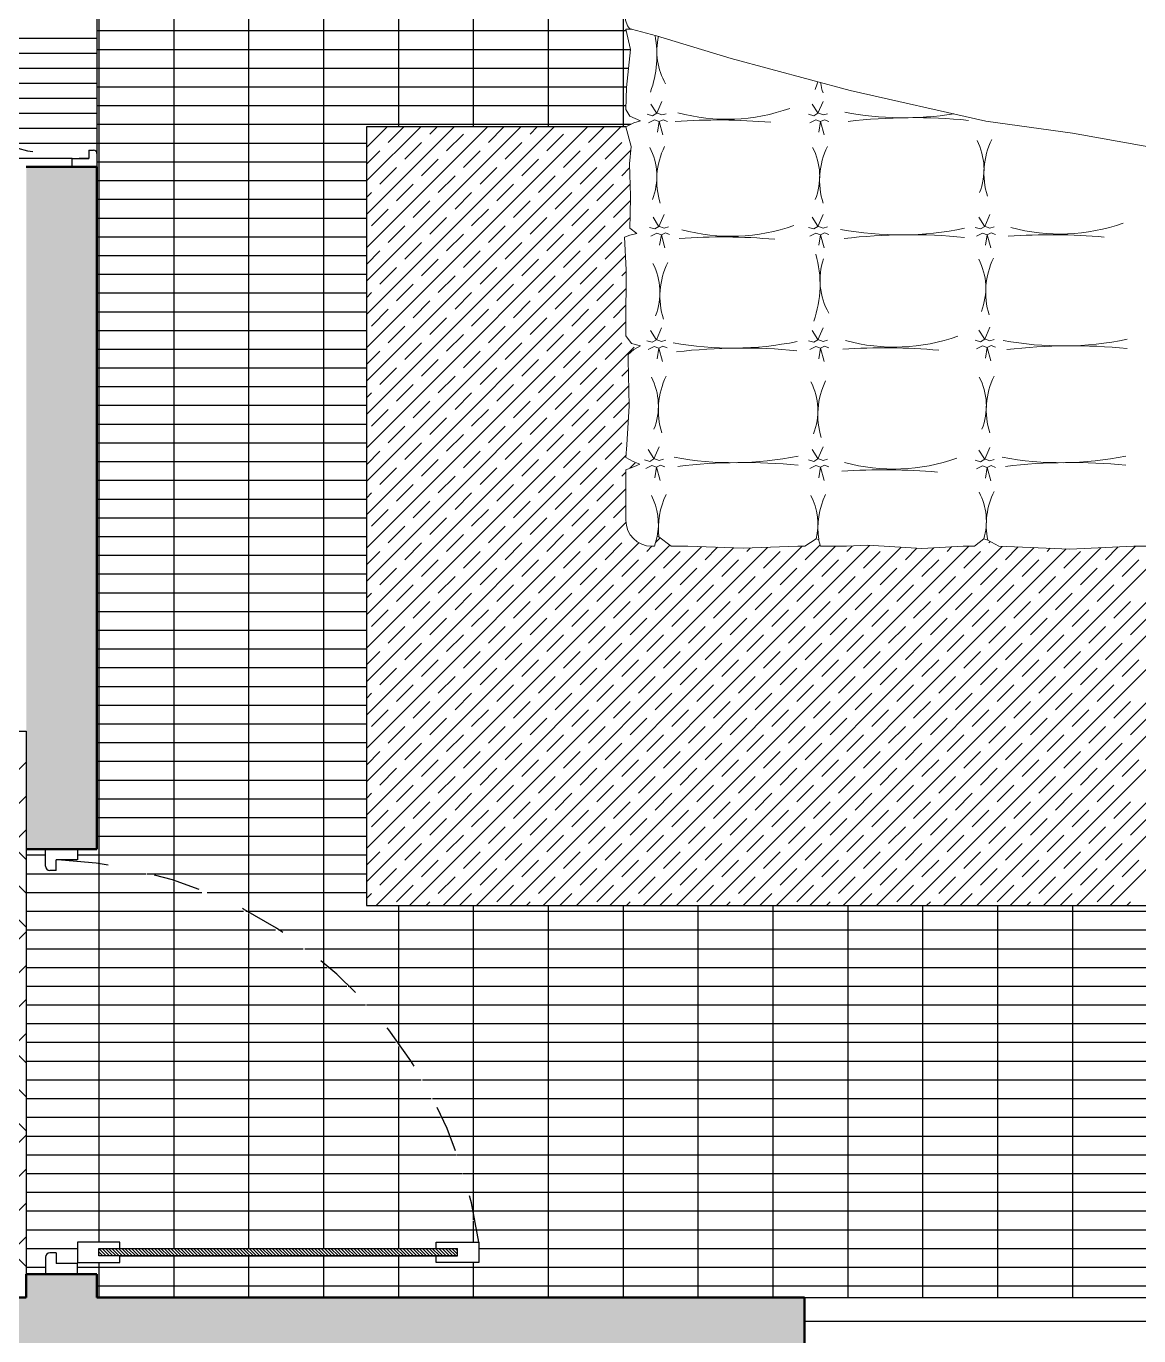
# Model space of a CAD drawing. Header units: millimetres. Extents: x 2999.9 to 3041.9, y 869.6 to 906.3.
# Drawn here: x 3034.92 to 3037.278, y 887.922 to 890.697 of the extents above; entities that cross this region are included whole.
import ezdxf

# ---------------------------------------------------------------- set-up
doc = ezdxf.new("R2010")
doc.units = ezdxf.units.MM
doc.linetypes.add('DASHED2', pattern=[9.525, 6.35, -3.175])
for name, color, linetype in [('1 proyeccion', 253, 'DASHED2'), ('1 puerta 0009', 242, 'Continuous'), ('1 puerta 002', 7, 'Continuous')]:
    doc.layers.add(name, color=color, linetype=linetype)
doc.layers.add('mori', color=166, linetype='Continuous', lineweight=30)
doc.layers.add('MOVI', color=7, linetype='Continuous', lineweight=9)

msp = doc.modelspace()

# ---------------------------------------------------------------- hatches: boundary and pattern name
at = {"layer": '1 puerta 0009'}
h = msp.add_hatch(dxfattribs=at)
h.set_pattern_fill('_USER', color=256, scale=0.0049, angle=315, style=0, pattern_type=0)
h.set_pattern_definition([(315, (2815.608949, 2037.03839), (0.003464823228, 0.003464823228), [])])
h.paths.add_polyline_path([(3035.1184, 888.1071), (3035.0734, 888.1071), (3035.0734, 888.0914), (3035.8339, 888.0914), (3035.8339, 888.1071), (3035.7889, 888.1071)])

# ---------------------------------------------------------------- linework, layer by layer
at = {"color": 251, "linetype": 'Continuous'}
for p, q in [((3035.0744, 888.9194), (3035.0744, 891.6736)), ((3035.2332, 888.8845), (3035.2332, 891.6736)), ((3035.3919, 888.8178), (3035.3919, 891.6736)), ((3035.5507, 888.7094), (3035.5507, 891.6736)), ((3035.7094, 890.4835), (3035.7094, 891.2337)), ((3035.8682, 890.4835), (3035.8682, 891.2337)), ((3036.0269, 890.4835), (3036.0269, 891.2337)), ((3036.1857, 890.4835), (3036.1857, 890.7643)), ((3035.0697, 890.6871), (3036.1916, 890.6871)), ((3035.0697, 890.6474), (3036.2004, 890.6474)), ((3035.0697, 890.6077), (3036.1963, 890.6077)), ((3035.0697, 890.568), (3036.1922, 890.568)), ((3035.0697, 890.5284), (3036.1911, 890.5284)), ((3035.0697, 890.4887), (3036.2016, 890.4887)), ((3035.0697, 890.449), (3035.641, 890.449)), ((3035.0697, 890.4093), (3035.641, 890.4093)), ((3035.0697, 890.3696), (3035.641, 890.3696)), ((3035.0697, 890.3299), (3035.641, 890.3299)), ((3035.0697, 890.2902), (3035.641, 890.2902)), ((3035.0697, 890.2505), (3035.641, 890.2505)), ((3035.0697, 890.2109), (3035.641, 890.2109)), ((3035.0697, 890.1712), (3035.641, 890.1712)), ((3035.0697, 890.1315), (3035.641, 890.1315)), ((3035.0697, 890.0918), (3035.641, 890.0918)), ((3035.0697, 890.0521), (3035.641, 890.0521)), ((3035.0697, 890.0124), (3035.641, 890.0124)), ((3035.0697, 889.9727), (3035.641, 889.9727)), ((3035.0697, 889.933), (3035.641, 889.933)), ((3035.0697, 889.8934), (3035.641, 889.8934)), ((3035.0697, 889.8537), (3035.641, 889.8537)), ((3035.0697, 889.814), (3035.641, 889.814)), ((3035.0697, 889.7743), (3035.641, 889.7743)), ((3035.0697, 889.7346), (3035.641, 889.7346)), ((3035.0697, 889.6949), (3035.641, 889.6949)), ((3035.0697, 889.6552), (3035.641, 889.6552)), ((3035.0697, 889.6155), (3035.641, 889.6155)), ((3035.0697, 889.5759), (3035.641, 889.5759)), ((3035.0697, 889.5362), (3035.641, 889.5362)), ((3035.0697, 889.4965), (3035.641, 889.4965)), ((3035.0697, 889.4568), (3035.641, 889.4568)), ((3035.0697, 889.4171), (3035.641, 889.4171)), ((3035.0697, 889.3774), (3035.641, 889.3774)), ((3035.0697, 889.3377), (3035.641, 889.3377)), ((3035.0697, 889.298), (3035.641, 889.298)), ((3035.0697, 889.2584), (3035.641, 889.2584)), ((3035.0697, 889.2187), (3035.641, 889.2187)), ((3035.0697, 889.179), (3035.641, 889.179)), ((3034.8166, 889.0346), (3034.9197, 889.1376)), ((3035.0697, 889.1393), (3035.641, 889.1393)), ((3035.0697, 889.0996), (3035.641, 889.0996)), ((3034.9197, 888.9315), (3034.7807, 889.0705)), ((3034.8525, 888.9986), (3034.9197, 889.0657)), ((3035.0697, 889.0599), (3035.641, 889.0599)), ((3034.9197, 888.8597), (3034.7448, 889.0346)), ((3035.0697, 889.0202), (3035.641, 889.0202)), ((3034.9197, 888.7878), (3034.7089, 888.9986)), ((3034.8885, 888.9627), (3034.9197, 888.9939)), ((3035.0697, 888.9805), (3035.641, 888.9805)), ((3034.9197, 888.9409), (3034.9609, 888.9409)), ((3035.0284, 888.9409), (3035.641, 888.9409)), ((3035.0744, 888.1206), (3035.0744, 888.9192)), ((3034.9197, 888.9012), (3035.1733, 888.9012)), ((3035.1751, 888.9012), (3035.641, 888.9012)), ((3035.2332, 888.1071), (3035.2332, 888.8832)), ((3034.9197, 888.8615), (3035.2917, 888.8615)), ((3035.3031, 888.8615), (3035.641, 888.8615)), ((3034.9197, 888.8218), (3035.3806, 888.8218)), ((3035.3856, 888.8218), (3038.5692, 888.8218)), ((3035.7094, 888.5381), (3035.7094, 888.8338)), ((3035.8682, 888.1674), (3035.8682, 888.8338)), ((3036.0269, 888.0031), (3036.0269, 888.8338)), ((3036.1857, 888.0031), (3036.1857, 888.8338)), ((3036.3444, 888.0031), (3036.3444, 888.8338)), ((3036.5032, 888.0031), (3036.5032, 888.8338)), ((3036.6619, 888.0031), (3036.6619, 888.8338)), ((3036.8207, 888.0031), (3036.8207, 888.8338)), ((3036.9794, 888.0031), (3036.9794, 888.8338)), ((3037.1382, 888.0031), (3037.1382, 888.8338)), ((3035.3919, 888.1071), (3035.3919, 888.816)), ((3034.7807, 888.6394), (3034.9197, 888.7784)), ((3034.9197, 888.7821), (3035.448, 888.7821)), ((3035.4547, 888.7821), (3038.5692, 888.7821)), ((3034.9197, 888.7424), (3035.5071, 888.7424)), ((3035.5103, 888.7424), (3038.5692, 888.7424)), ((3034.8166, 888.6035), (3034.9197, 888.7065)), ((3034.9197, 888.7027), (3035.5574, 888.7027)), ((3035.5507, 888.1071), (3035.5507, 888.7091)), ((3035.5596, 888.7027), (3038.5692, 888.7027)), ((3034.9197, 888.663), (3035.5993, 888.663)), ((3035.602, 888.663), (3038.5692, 888.663)), ((3034.9197, 888.5005), (3034.7807, 888.6394)), ((3034.8525, 888.5676), (3034.9197, 888.6347)), ((3034.9197, 888.4286), (3034.7448, 888.6035)), ((3034.9197, 888.6234), (3035.6389, 888.6234)), ((3035.6411, 888.6234), (3038.5692, 888.6234)), ((3034.9197, 888.5837), (3035.6747, 888.5837)), ((3035.6757, 888.5837), (3038.5692, 888.5837)), ((3034.9197, 888.3568), (3034.7089, 888.5676)), ((3034.8885, 888.5317), (3034.9197, 888.5628)), ((3034.9197, 888.544), (3035.7029, 888.544)), ((3035.7056, 888.544), (3038.5692, 888.544)), ((3035.7094, 888.1071), (3035.7094, 888.5349)), ((3034.9197, 888.5043), (3035.7312, 888.5043)), ((3035.7313, 888.5043), (3038.5692, 888.5043)), ((3034.9197, 888.4646), (3035.757, 888.4646)), ((3035.7595, 888.4646), (3038.5692, 888.4646)), ((3034.9197, 888.4249), (3035.7785, 888.4249)), ((3035.7813, 888.4249), (3038.5692, 888.4249)), ((3034.9197, 888.3852), (3035.7966, 888.3852)), ((3035.798, 888.3852), (3038.5692, 888.3852)), ((3034.7807, 888.2084), (3034.9197, 888.3473)), ((3034.9197, 888.3455), (3035.8146, 888.3455)), ((3035.8148, 888.3455), (3038.5692, 888.3455)), ((3034.9197, 888.3059), (3035.8315, 888.3059)), ((3035.8327, 888.3059), (3038.5692, 888.3059)), ((3034.8166, 888.1725), (3034.9197, 888.2755)), ((3034.9197, 888.2662), (3035.8442, 888.2662)), ((3035.8456, 888.2662), (3038.5692, 888.2662)), ((3034.9197, 888.2265), (3035.8537, 888.2265)), ((3035.8547, 888.2265), (3038.5692, 888.2265)), ((3034.9197, 888.0694), (3034.7807, 888.2084)), ((3034.8525, 888.1365), (3034.9197, 888.2036)), ((3034.9197, 888.1868), (3035.8631, 888.1868)), ((3035.8637, 888.1868), (3038.5692, 888.1868)), ((3035.8682, 888.1206), (3035.8682, 888.1655)), ((3034.8885, 888.1006), (3034.9197, 888.1318)), ((3034.9197, 888.1471), (3035.8726, 888.1471)), ((3035.8728, 888.1471), (3038.5692, 888.1471)), ((3034.9197, 888.1074), (3035.0284, 888.1074)), ((3035.1184, 888.1074), (3035.7889, 888.1074)), ((3035.8789, 888.1074), (3038.5692, 888.1074)), ((3035.0744, 888.0031), (3035.0744, 888.0779)), ((3035.2332, 888.0031), (3035.2332, 888.0914)), ((3035.3919, 888.0031), (3035.3919, 888.0914)), ((3035.5507, 888.0031), (3035.5507, 888.0914)), ((3035.7094, 888.0031), (3035.7094, 888.0914)), ((3035.8682, 888.0031), (3035.8682, 888.0779)), ((3034.9197, 888.0677), (3034.9609, 888.0677)), ((3035.0284, 888.0677), (3038.5692, 888.0677)), ((3035.0697, 888.028), (3038.5692, 888.028))]:
    msp.add_line(p, q, dxfattribs=at)
for p, q in [((3035.0697, 891.0988), (3035.0697, 890.3988)), ((3036.1909, 890.4835), (3035.641, 890.4835)), ((3035.641, 890.4835), (3035.641, 888.8338)), ((3030.7087, 889.2031), (3034.9197, 889.2031)), ((3034.9197, 889.2031), (3034.9197, 888.0031)), ((3035.641, 888.8338), (3038.2637, 888.8338)), ((3034.9197, 888.0031), (3030.7087, 888.0031))]:
    msp.add_line(p, q)
at = {"color": 252, "linetype": 'Continuous'}
for p, q in [((3034.5251, 890.6712), (3035.0697, 890.6712)), ((3034.5572, 890.6395), (3035.0697, 890.6395)), ((3034.5907, 890.6077), (3035.0697, 890.6077)), ((3034.6241, 890.576), (3035.0697, 890.576)), ((3034.6712, 890.5442), (3035.0697, 890.5442)), ((3034.7211, 890.5125), (3035.0697, 890.5125)), ((3034.7851, 890.4807), (3035.0697, 890.4807)), ((3034.8659, 890.449), (3035.0697, 890.449)), ((3033.2692, 890.4172), (3035.0172, 890.4172)), ((3035.0363, 890.4172), (3035.0522, 890.4172))]:
    msp.add_line(p, q, dxfattribs=at)
at = {"color": 31, "linetype": 'Continuous'}
for p, q in [((3035.641, 890.4394), (3035.6851, 890.4835)), ((3035.641, 890.3687), (3035.7559, 890.4835)), ((3035.641, 890.2979), (3035.8266, 890.4835)), ((3035.641, 890.2272), (3035.8973, 890.4835)), ((3035.641, 890.1565), (3035.968, 890.4835)), ((3035.641, 890.0858), (3036.0387, 890.4835)), ((3035.641, 890.0151), (3036.1094, 890.4835)), ((3035.641, 889.9444), (3036.1801, 890.4835)), ((3035.6873, 890.4503), (3035.7204, 890.4835)), ((3035.7756, 890.468), (3035.7911, 890.4835)), ((3035.811, 890.4326), (3035.8464, 890.468)), ((3035.8994, 890.4503), (3035.9325, 890.4835)), ((3035.9878, 890.468), (3036.0032, 890.4835)), ((3036.0231, 890.4326), (3036.0585, 890.468)), ((3036.1115, 890.4503), (3036.1447, 890.4835)), ((3035.641, 889.8737), (3036.2012, 890.4339)), ((3035.641, 890.4041), (3035.6696, 890.4326)), ((3035.7226, 890.415), (3035.758, 890.4503)), ((3035.8464, 890.3973), (3035.8817, 890.4326)), ((3035.9347, 890.415), (3035.9701, 890.4503)), ((3036.0585, 890.3973), (3036.0938, 890.4326)), ((3036.1469, 890.415), (3036.1822, 890.4503)), ((3035.758, 890.3796), (3035.7933, 890.415)), ((3035.9701, 890.3796), (3036.0055, 890.415)), ((3035.6696, 890.3619), (3035.7049, 890.3973)), ((3035.7933, 890.3443), (3035.8287, 890.3796)), ((3035.8817, 890.3619), (3035.9171, 890.3973)), ((3036.0055, 890.3443), (3036.0408, 890.3796)), ((3036.0938, 890.3619), (3036.1292, 890.3973)), ((3036.1822, 890.3796), (3036.1989, 890.3963)), ((3035.641, 889.803), (3036.1998, 890.3617)), ((3035.7049, 890.3266), (3035.7403, 890.3619)), ((3035.9171, 890.3266), (3035.9524, 890.3619)), ((3036.1292, 890.3266), (3036.1646, 890.3619)), ((3035.641, 890.3334), (3035.6519, 890.3443)), ((3035.7403, 890.2912), (3035.7756, 890.3266)), ((3035.8287, 890.3089), (3035.864, 890.3443)), ((3035.9524, 890.2912), (3035.9878, 890.3266)), ((3036.0408, 890.3089), (3036.0762, 890.3443)), ((3036.1646, 890.2912), (3036.1999, 890.3266)), ((3035.641, 889.7323), (3036.1998, 890.2911)), ((3035.6519, 890.2736), (3035.6873, 890.3089)), ((3035.7756, 890.2559), (3035.811, 890.2912)), ((3035.864, 890.2736), (3035.8994, 890.3089)), ((3035.9878, 890.2559), (3036.0231, 890.2912)), ((3036.0762, 890.2736), (3036.1115, 890.3089)), ((3035.6873, 890.2382), (3035.7226, 890.2736)), ((3035.8994, 890.2382), (3035.9347, 890.2736)), ((3036.1115, 890.2382), (3036.1469, 890.2736)), ((3035.7226, 890.2028), (3035.758, 890.2382)), ((3035.811, 890.2205), (3035.8464, 890.2559)), ((3035.9347, 890.2028), (3035.9701, 890.2382)), ((3036.0231, 890.2205), (3036.0585, 890.2559)), ((3036.1469, 890.2028), (3036.1822, 890.2382)), ((3035.641, 890.192), (3035.6696, 890.2205)), ((3035.641, 889.6616), (3036.1901, 890.2106)), ((3035.8464, 890.1852), (3035.8817, 890.2205)), ((3036.0585, 890.1852), (3036.0938, 890.2205)), ((3035.6696, 890.1498), (3035.7049, 890.1852)), ((3035.758, 890.1675), (3035.7933, 890.2028)), ((3035.8817, 890.1498), (3035.9171, 890.1852)), ((3035.9701, 890.1675), (3036.0055, 890.2028)), ((3036.0938, 890.1498), (3036.1292, 890.1852)), ((3035.7933, 890.1321), (3035.8287, 890.1675)), ((3036.0055, 890.1321), (3036.0408, 890.1675)), ((3036.1822, 890.1675), (3036.1915, 890.1768)), ((3036.9346, 888.8338), (3038.2637, 890.1629)), ((3035.641, 889.5908), (3036.1913, 890.1411)), ((3035.641, 890.1213), (3035.6519, 890.1321)), ((3035.7049, 890.1145), (3035.7403, 890.1498)), ((3035.8287, 890.0968), (3035.864, 890.1321)), ((3035.9171, 890.1145), (3035.9524, 890.1498)), ((3036.0408, 890.0968), (3036.0762, 890.1321)), ((3036.1292, 890.1145), (3036.1646, 890.1498)), ((3035.6519, 890.0614), (3035.6873, 890.0968)), ((3035.7403, 890.0791), (3035.7756, 890.1145)), ((3035.864, 890.0614), (3035.8994, 890.0968)), ((3035.9524, 890.0791), (3035.9878, 890.1145)), ((3036.0762, 890.0614), (3036.1115, 890.0968)), ((3036.1646, 890.0791), (3036.1911, 890.1057)), ((3035.641, 889.5201), (3036.191, 890.0701)), ((3035.7756, 890.0437), (3035.811, 890.0791)), ((3035.9878, 890.0437), (3036.0231, 890.0791)), ((3037.0053, 888.8338), (3038.2637, 890.0921)), ((3035.6873, 890.0261), (3035.7226, 890.0614)), ((3035.811, 890.0084), (3035.8464, 890.0437)), ((3035.8994, 890.0261), (3035.9347, 890.0614)), ((3036.0231, 890.0084), (3036.0585, 890.0437)), ((3036.1115, 890.0261), (3036.1469, 890.0614)), ((3035.641, 889.4494), (3036.2084, 890.0168)), ((3035.7226, 889.9907), (3035.758, 890.0261)), ((3035.9347, 889.9907), (3035.9701, 890.0261)), ((3036.1469, 889.9907), (3036.1822, 890.0261)), ((3037.0761, 888.8338), (3038.2637, 890.0214)), ((3035.641, 889.9799), (3035.6696, 890.0084)), ((3035.758, 889.9554), (3035.7933, 889.9907)), ((3035.8464, 889.973), (3035.8817, 890.0084)), ((3035.9701, 889.9554), (3036.0055, 889.9907)), ((3036.0585, 889.973), (3036.0938, 890.0084)), ((3035.6696, 889.9377), (3035.7049, 889.973)), ((3035.8817, 889.9377), (3035.9171, 889.973)), ((3036.0938, 889.9377), (3036.1292, 889.973)), ((3036.1822, 889.9554), (3036.1962, 889.9693)), ((3035.641, 889.3787), (3036.197, 889.9347)), ((3035.7049, 889.9023), (3035.7403, 889.9377)), ((3035.7933, 889.92), (3035.8287, 889.9554)), ((3035.9171, 889.9023), (3035.9524, 889.9377)), ((3036.0055, 889.92), (3036.0408, 889.9554)), ((3036.1292, 889.9023), (3036.1646, 889.9377)), ((3037.1468, 888.8338), (3038.2637, 889.9507)), ((3035.641, 889.9091), (3035.6519, 889.92)), ((3035.8287, 889.8846), (3035.864, 889.92)), ((3036.0408, 889.8846), (3036.0762, 889.92)), ((3035.6519, 889.8493), (3035.6873, 889.8846)), ((3035.7403, 889.867), (3035.7756, 889.9023)), ((3035.864, 889.8493), (3035.8994, 889.8846)), ((3035.9524, 889.867), (3035.9878, 889.9023)), ((3036.0762, 889.8493), (3036.1115, 889.8846)), ((3036.1646, 889.867), (3036.1979, 889.9003)), ((3037.2175, 888.8338), (3038.2637, 889.88)), ((3035.641, 889.308), (3036.1964, 889.8633)), ((3035.6873, 889.8139), (3035.7226, 889.8493)), ((3035.7756, 889.8316), (3035.811, 889.867)), ((3035.8994, 889.8139), (3035.9347, 889.8493)), ((3035.9878, 889.8316), (3036.0231, 889.867)), ((3036.1115, 889.8139), (3036.1469, 889.8493)), ((3035.811, 889.7963), (3035.8464, 889.8316)), ((3036.0231, 889.7963), (3036.0585, 889.8316)), ((3035.641, 889.7677), (3035.6696, 889.7963)), ((3035.7226, 889.7786), (3035.758, 889.8139)), ((3035.8464, 889.7609), (3035.8817, 889.7963)), ((3035.9347, 889.7786), (3035.9701, 889.8139)), ((3036.0585, 889.7609), (3036.0938, 889.7963)), ((3036.1469, 889.7786), (3036.1822, 889.8139)), ((3035.641, 889.2373), (3036.1913, 889.7876)), ((3035.758, 889.7432), (3035.7933, 889.7786)), ((3035.9701, 889.7432), (3036.0055, 889.7786)), ((3036.1991, 889.7601), (3036.2107, 889.7717)), ((3035.6696, 889.7255), (3035.7049, 889.7609)), ((3035.7933, 889.7079), (3035.8287, 889.7432)), ((3035.8817, 889.7255), (3035.9171, 889.7609)), ((3036.0055, 889.7079), (3036.0408, 889.7432)), ((3036.0938, 889.7255), (3036.1292, 889.7609)), ((3036.1822, 889.7432), (3036.1909, 889.7519)), ((3035.641, 889.1666), (3036.1909, 889.7165)), ((3035.7049, 889.6902), (3035.7403, 889.7255)), ((3035.9171, 889.6902), (3035.9524, 889.7255)), ((3036.1292, 889.6902), (3036.1646, 889.7255)), ((3035.641, 889.697), (3035.6519, 889.7079)), ((3035.7403, 889.6548), (3035.7756, 889.6902)), ((3035.8287, 889.6725), (3035.864, 889.7079)), ((3035.9524, 889.6548), (3035.9878, 889.6902)), ((3036.0408, 889.6725), (3036.0762, 889.7079)), ((3036.1646, 889.6548), (3036.1909, 889.6812)), ((3035.6519, 889.6372), (3035.6873, 889.6725)), ((3035.7756, 889.6195), (3035.811, 889.6548)), ((3035.864, 889.6372), (3035.8994, 889.6725)), ((3035.9878, 889.6195), (3036.0231, 889.6548)), ((3036.0762, 889.6372), (3036.1115, 889.6725)), ((3035.641, 889.0959), (3036.1913, 889.6461)), ((3035.6873, 889.6018), (3035.7226, 889.6372)), ((3035.8994, 889.6018), (3035.9347, 889.6372)), ((3036.1115, 889.6018), (3036.1469, 889.6372)), ((3035.641, 889.0252), (3036.2183, 889.6024)), ((3035.7226, 889.5664), (3035.758, 889.6018)), ((3035.811, 889.5841), (3035.8464, 889.6195)), ((3035.9347, 889.5664), (3035.9701, 889.6018)), ((3036.0231, 889.5841), (3036.0585, 889.6195)), ((3036.1469, 889.5664), (3036.1822, 889.6018)), ((3036.1999, 889.6195), (3036.2002, 889.6197)), ((3036.2537, 889.6025), (3036.2635, 889.6124)), ((3036.5711, 889.5664), (3036.6025, 889.5978)), ((3036.96, 889.6018), (3036.9633, 889.6051)), ((3035.641, 888.9544), (3036.2838, 889.5972)), ((3035.641, 888.8837), (3036.3511, 889.5938)), ((3035.641, 889.5556), (3035.6696, 889.5841)), ((3035.6618, 888.8338), (3036.4193, 889.5913)), ((3035.7325, 888.8338), (3036.4912, 889.5925)), ((3035.8033, 888.8338), (3036.5644, 889.5949)), ((3035.8464, 889.5488), (3035.8817, 889.5841)), ((3035.874, 888.8338), (3036.6351, 889.5949)), ((3035.9447, 888.8338), (3036.7075, 889.5967)), ((3036.0154, 888.8338), (3036.7745, 889.5929)), ((3036.0585, 889.5488), (3036.0938, 889.5841)), ((3036.0861, 888.8338), (3036.844, 889.5918)), ((3036.1568, 888.8338), (3036.9179, 889.5949)), ((3036.2275, 888.8338), (3036.9883, 889.5946)), ((3036.2353, 889.5841), (3036.2461, 889.5949)), ((3036.2706, 889.5488), (3036.306, 889.5841)), ((3036.2982, 888.8338), (3037.0563, 889.5919)), ((3036.359, 889.5664), (3036.3851, 889.5926)), ((3036.3689, 888.8338), (3037.1243, 889.5891)), ((3036.4397, 888.8338), (3037.1976, 889.5918)), ((3036.4474, 889.5841), (3036.4544, 889.5911)), ((3036.4827, 889.5488), (3036.5181, 889.5841)), ((3036.5104, 888.8338), (3037.2715, 889.5949)), ((3036.5811, 888.8338), (3037.3419, 889.5946)), ((3036.6518, 888.8338), (3037.4116, 889.5936)), ((3036.6595, 889.5841), (3036.6708, 889.5954)), ((3036.6949, 889.5488), (3036.7302, 889.5841)), ((3036.7225, 888.8338), (3037.4859, 889.5972)), ((3036.7833, 889.5664), (3036.8078, 889.591)), ((3036.7932, 888.8338), (3037.5559, 889.5965)), ((3036.8639, 888.8338), (3037.625, 889.5949)), ((3036.8717, 889.5841), (3036.8812, 889.5936)), ((3036.907, 889.5488), (3036.9424, 889.5841)), ((3036.9954, 889.5664), (3037.0222, 889.5933)), ((3037.0838, 889.5841), (3037.0902, 889.5905)), ((3037.1191, 889.5488), (3037.1545, 889.5841)), ((3037.2075, 889.5664), (3037.2345, 889.5934)), ((3035.6696, 889.5134), (3035.7049, 889.5488)), ((3035.758, 889.5311), (3035.7933, 889.5664)), ((3035.8817, 889.5134), (3035.9171, 889.5488)), ((3035.9701, 889.5311), (3036.0055, 889.5664)), ((3036.0938, 889.5134), (3036.1292, 889.5488)), ((3036.1822, 889.5311), (3036.2176, 889.5664)), ((3036.306, 889.5134), (3036.3413, 889.5488)), ((3036.3944, 889.5311), (3036.4297, 889.5664)), ((3036.5181, 889.5134), (3036.5535, 889.5488)), ((3036.6065, 889.5311), (3036.6418, 889.5664)), ((3036.7302, 889.5134), (3036.7656, 889.5488)), ((3036.8186, 889.5311), (3036.854, 889.5664)), ((3036.9424, 889.5134), (3036.9777, 889.5488)), ((3037.0308, 889.5311), (3037.0661, 889.5664)), ((3037.1545, 889.5134), (3037.1899, 889.5488)), ((3037.2429, 889.5311), (3037.2782, 889.5664)), ((3035.7933, 889.4957), (3035.8287, 889.5311)), ((3036.0055, 889.4957), (3036.0408, 889.5311)), ((3036.2176, 889.4957), (3036.2529, 889.5311)), ((3036.4297, 889.4957), (3036.4651, 889.5311)), ((3036.6418, 889.4957), (3036.6772, 889.5311)), ((3036.854, 889.4957), (3036.8893, 889.5311)), ((3037.0661, 889.4957), (3037.1015, 889.5311)), ((3035.641, 889.4849), (3035.6519, 889.4957)), ((3035.7049, 889.4781), (3035.7403, 889.5134)), ((3035.8287, 889.4604), (3035.864, 889.4957)), ((3035.9171, 889.4781), (3035.9524, 889.5134)), ((3036.0408, 889.4604), (3036.0762, 889.4957)), ((3036.1292, 889.4781), (3036.1646, 889.5134)), ((3036.2529, 889.4604), (3036.2883, 889.4957)), ((3036.3413, 889.4781), (3036.3767, 889.5134)), ((3036.4651, 889.4604), (3036.5004, 889.4957)), ((3036.5535, 889.4781), (3036.5888, 889.5134)), ((3036.6772, 889.4604), (3036.7126, 889.4957)), ((3036.7656, 889.4781), (3036.8009, 889.5134)), ((3036.8893, 889.4604), (3036.9247, 889.4957)), ((3036.9777, 889.4781), (3037.0131, 889.5134)), ((3037.1015, 889.4604), (3037.1368, 889.4957)), ((3037.1899, 889.4781), (3037.2252, 889.5134)), ((3035.6519, 889.425), (3035.6873, 889.4604)), ((3035.7403, 889.4427), (3035.7756, 889.4781)), ((3035.864, 889.425), (3035.8994, 889.4604)), ((3035.9524, 889.4427), (3035.9878, 889.4781)), ((3036.0762, 889.425), (3036.1115, 889.4604)), ((3036.1646, 889.4427), (3036.1999, 889.4781)), ((3036.2883, 889.425), (3036.3237, 889.4604)), ((3036.3767, 889.4427), (3036.412, 889.4781)), ((3036.5004, 889.425), (3036.5358, 889.4604)), ((3036.5888, 889.4427), (3036.6242, 889.4781)), ((3036.7126, 889.425), (3036.7479, 889.4604)), ((3036.8009, 889.4427), (3036.8363, 889.4781)), ((3036.9247, 889.425), (3036.96, 889.4604)), ((3037.0131, 889.4427), (3037.0484, 889.4781)), ((3037.1368, 889.425), (3037.1722, 889.4604)), ((3037.2252, 889.4427), (3037.2606, 889.4781)), ((3035.7756, 889.4073), (3035.811, 889.4427)), ((3035.9878, 889.4073), (3036.0231, 889.4427)), ((3036.1999, 889.4073), (3036.2353, 889.4427)), ((3036.412, 889.4073), (3036.4474, 889.4427)), ((3036.6242, 889.4073), (3036.6595, 889.4427)), ((3036.8363, 889.4073), (3036.8717, 889.4427)), ((3037.0484, 889.4073), (3037.0838, 889.4427)), ((3037.2606, 889.4073), (3037.2959, 889.4427)), ((3035.6873, 889.3897), (3035.7226, 889.425)), ((3035.811, 889.372), (3035.8464, 889.4073)), ((3035.8994, 889.3897), (3035.9347, 889.425)), ((3036.0231, 889.372), (3036.0585, 889.4073)), ((3036.1115, 889.3897), (3036.1469, 889.425)), ((3036.2353, 889.372), (3036.2706, 889.4073)), ((3036.3237, 889.3897), (3036.359, 889.425)), ((3036.4474, 889.372), (3036.4827, 889.4073)), ((3036.5358, 889.3897), (3036.5711, 889.425)), ((3036.6595, 889.372), (3036.6949, 889.4073)), ((3036.7479, 889.3897), (3036.7833, 889.425)), ((3036.8717, 889.372), (3036.907, 889.4073)), ((3036.96, 889.3897), (3036.9954, 889.425)), ((3037.0838, 889.372), (3037.1191, 889.4073)), ((3037.1722, 889.3897), (3037.2075, 889.425)), ((3035.7226, 889.3543), (3035.758, 889.3897)), ((3035.9347, 889.3543), (3035.9701, 889.3897)), ((3036.1469, 889.3543), (3036.1822, 889.3897)), ((3036.359, 889.3543), (3036.3944, 889.3897)), ((3036.5711, 889.3543), (3036.6065, 889.3897)), ((3036.7833, 889.3543), (3036.8186, 889.3897)), ((3036.9954, 889.3543), (3037.0308, 889.3897)), ((3037.2075, 889.3543), (3037.2429, 889.3897)), ((3035.641, 889.3435), (3035.6696, 889.372)), ((3035.758, 889.319), (3035.7933, 889.3543)), ((3035.8464, 889.3366), (3035.8817, 889.372)), ((3035.9701, 889.319), (3036.0055, 889.3543)), ((3036.0585, 889.3366), (3036.0938, 889.372)), ((3036.1822, 889.319), (3036.2176, 889.3543)), ((3036.2706, 889.3366), (3036.306, 889.372)), ((3036.3944, 889.319), (3036.4297, 889.3543)), ((3036.4827, 889.3366), (3036.5181, 889.372)), ((3036.6065, 889.319), (3036.6418, 889.3543)), ((3036.6949, 889.3366), (3036.7302, 889.372)), ((3036.8186, 889.319), (3036.854, 889.3543)), ((3036.907, 889.3366), (3036.9424, 889.372)), ((3037.0308, 889.319), (3037.0661, 889.3543)), ((3037.1191, 889.3366), (3037.1545, 889.372)), ((3037.2429, 889.319), (3037.2782, 889.3543)), ((3035.6696, 889.3013), (3035.7049, 889.3366)), ((3035.8817, 889.3013), (3035.9171, 889.3366)), ((3036.0938, 889.3013), (3036.1292, 889.3366)), ((3036.306, 889.3013), (3036.3413, 889.3366)), ((3036.5181, 889.3013), (3036.5535, 889.3366)), ((3036.7302, 889.3013), (3036.7656, 889.3366)), ((3036.9424, 889.3013), (3036.9777, 889.3366)), ((3037.1545, 889.3013), (3037.1899, 889.3366)), ((3035.7049, 889.2659), (3035.7403, 889.3013)), ((3035.7933, 889.2836), (3035.8287, 889.319)), ((3035.9171, 889.2659), (3035.9524, 889.3013)), ((3036.0055, 889.2836), (3036.0408, 889.319)), ((3036.1292, 889.2659), (3036.1646, 889.3013)), ((3036.2176, 889.2836), (3036.2529, 889.319)), ((3036.3413, 889.2659), (3036.3767, 889.3013)), ((3036.4297, 889.2836), (3036.4651, 889.319)), ((3036.5535, 889.2659), (3036.5888, 889.3013)), ((3036.6418, 889.2836), (3036.6772, 889.319)), ((3036.7656, 889.2659), (3036.8009, 889.3013)), ((3036.854, 889.2836), (3036.8893, 889.319)), ((3036.9777, 889.2659), (3037.0131, 889.3013)), ((3037.0661, 889.2836), (3037.1015, 889.319)), ((3037.1899, 889.2659), (3037.2252, 889.3013)), ((3035.641, 889.2727), (3035.6519, 889.2836)), ((3035.7403, 889.2306), (3035.7756, 889.2659)), ((3035.8287, 889.2482), (3035.864, 889.2836)), ((3035.9524, 889.2306), (3035.9878, 889.2659)), ((3036.0408, 889.2482), (3036.0762, 889.2836)), ((3036.1646, 889.2306), (3036.1999, 889.2659)), ((3036.2529, 889.2482), (3036.2883, 889.2836)), ((3036.3767, 889.2306), (3036.412, 889.2659)), ((3036.4651, 889.2482), (3036.5004, 889.2836)), ((3036.5888, 889.2306), (3036.6242, 889.2659)), ((3036.6772, 889.2482), (3036.7126, 889.2836)), ((3036.8009, 889.2306), (3036.8363, 889.2659)), ((3036.8893, 889.2482), (3036.9247, 889.2836)), ((3037.0131, 889.2306), (3037.0484, 889.2659)), ((3037.1015, 889.2482), (3037.1368, 889.2836)), ((3037.2252, 889.2306), (3037.2606, 889.2659)), ((3035.6519, 889.2129), (3035.6873, 889.2482)), ((3035.864, 889.2129), (3035.8994, 889.2482)), ((3036.0762, 889.2129), (3036.1115, 889.2482)), ((3036.2883, 889.2129), (3036.3237, 889.2482)), ((3036.5004, 889.2129), (3036.5358, 889.2482)), ((3036.7126, 889.2129), (3036.7479, 889.2482)), ((3036.9247, 889.2129), (3036.96, 889.2482)), ((3037.1368, 889.2129), (3037.1722, 889.2482)), ((3035.6873, 889.1775), (3035.7226, 889.2129)), ((3035.7756, 889.1952), (3035.811, 889.2306)), ((3035.8994, 889.1775), (3035.9347, 889.2129)), ((3035.9878, 889.1952), (3036.0231, 889.2306)), ((3036.1115, 889.1775), (3036.1469, 889.2129)), ((3036.1999, 889.1952), (3036.2353, 889.2306)), ((3036.3237, 889.1775), (3036.359, 889.2129)), ((3036.412, 889.1952), (3036.4474, 889.2306)), ((3036.5358, 889.1775), (3036.5711, 889.2129)), ((3036.6242, 889.1952), (3036.6595, 889.2306)), ((3036.7479, 889.1775), (3036.7833, 889.2129)), ((3036.8363, 889.1952), (3036.8717, 889.2306)), ((3036.96, 889.1775), (3036.9954, 889.2129)), ((3037.0484, 889.1952), (3037.0838, 889.2306)), ((3037.1722, 889.1775), (3037.2075, 889.2129)), ((3037.2606, 889.1952), (3037.2959, 889.2306)), ((3035.811, 889.1599), (3035.8464, 889.1952)), ((3036.0231, 889.1599), (3036.0585, 889.1952)), ((3036.2353, 889.1599), (3036.2706, 889.1952)), ((3036.4474, 889.1599), (3036.4827, 889.1952)), ((3036.6595, 889.1599), (3036.6949, 889.1952)), ((3036.8717, 889.1599), (3036.907, 889.1952)), ((3037.0838, 889.1599), (3037.1191, 889.1952)), ((3035.641, 889.1313), (3035.6696, 889.1599)), ((3035.7226, 889.1422), (3035.758, 889.1775)), ((3035.8464, 889.1245), (3035.8817, 889.1599)), ((3035.9347, 889.1422), (3035.9701, 889.1775)), ((3036.0585, 889.1245), (3036.0938, 889.1599)), ((3036.1469, 889.1422), (3036.1822, 889.1775)), ((3036.2706, 889.1245), (3036.306, 889.1599)), ((3036.359, 889.1422), (3036.3944, 889.1775)), ((3036.4827, 889.1245), (3036.5181, 889.1599)), ((3036.5711, 889.1422), (3036.6065, 889.1775)), ((3036.6949, 889.1245), (3036.7302, 889.1599)), ((3036.7833, 889.1422), (3036.8186, 889.1775)), ((3036.907, 889.1245), (3036.9424, 889.1599)), ((3036.9954, 889.1422), (3037.0308, 889.1775)), ((3037.1191, 889.1245), (3037.1545, 889.1599)), ((3037.2075, 889.1422), (3037.2429, 889.1775)), ((3035.758, 889.1068), (3035.7933, 889.1422)), ((3035.9701, 889.1068), (3036.0055, 889.1422)), ((3036.1822, 889.1068), (3036.2176, 889.1422)), ((3036.3944, 889.1068), (3036.4297, 889.1422)), ((3036.6065, 889.1068), (3036.6418, 889.1422)), ((3036.8186, 889.1068), (3036.854, 889.1422)), ((3037.0308, 889.1068), (3037.0661, 889.1422)), ((3037.2429, 889.1068), (3037.2782, 889.1422)), ((3035.6696, 889.0891), (3035.7049, 889.1245)), ((3035.7933, 889.0715), (3035.8287, 889.1068)), ((3035.8817, 889.0891), (3035.9171, 889.1245)), ((3036.0055, 889.0715), (3036.0408, 889.1068)), ((3036.0938, 889.0891), (3036.1292, 889.1245)), ((3036.2176, 889.0715), (3036.2529, 889.1068)), ((3036.306, 889.0891), (3036.3413, 889.1245)), ((3036.4297, 889.0715), (3036.4651, 889.1068)), ((3036.5181, 889.0891), (3036.5535, 889.1245)), ((3036.6418, 889.0715), (3036.6772, 889.1068)), ((3036.7302, 889.0891), (3036.7656, 889.1245)), ((3036.854, 889.0715), (3036.8893, 889.1068)), ((3036.9424, 889.0891), (3036.9777, 889.1245)), ((3037.0661, 889.0715), (3037.1015, 889.1068)), ((3037.1545, 889.0891), (3037.1899, 889.1245)), ((3035.641, 889.0606), (3035.6519, 889.0715)), ((3035.7049, 889.0538), (3035.7403, 889.0891)), ((3035.8287, 889.0361), (3035.864, 889.0715)), ((3035.9171, 889.0538), (3035.9524, 889.0891)), ((3036.0408, 889.0361), (3036.0762, 889.0715)), ((3036.1292, 889.0538), (3036.1646, 889.0891)), ((3036.2529, 889.0361), (3036.2883, 889.0715)), ((3036.3413, 889.0538), (3036.3767, 889.0891)), ((3036.4651, 889.0361), (3036.5004, 889.0715)), ((3036.5535, 889.0538), (3036.5888, 889.0891)), ((3036.6772, 889.0361), (3036.7126, 889.0715)), ((3036.7656, 889.0538), (3036.8009, 889.0891)), ((3036.8893, 889.0361), (3036.9247, 889.0715)), ((3036.9777, 889.0538), (3037.0131, 889.0891)), ((3037.1015, 889.0361), (3037.1368, 889.0715)), ((3037.1899, 889.0538), (3037.2252, 889.0891)), ((3035.7403, 889.0184), (3035.7756, 889.0538)), ((3035.9524, 889.0184), (3035.9878, 889.0538)), ((3036.1646, 889.0184), (3036.1999, 889.0538)), ((3036.3767, 889.0184), (3036.412, 889.0538)), ((3036.5888, 889.0184), (3036.6242, 889.0538)), ((3036.8009, 889.0184), (3036.8363, 889.0538)), ((3037.0131, 889.0184), (3037.0484, 889.0538)), ((3037.2252, 889.0184), (3037.2606, 889.0538)), ((3035.6519, 889.0008), (3035.6873, 889.0361)), ((3035.7756, 888.9831), (3035.811, 889.0184)), ((3035.864, 889.0008), (3035.8994, 889.0361)), ((3035.9878, 888.9831), (3036.0231, 889.0184)), ((3036.0762, 889.0008), (3036.1115, 889.0361)), ((3036.1999, 888.9831), (3036.2353, 889.0184)), ((3036.2883, 889.0008), (3036.3237, 889.0361)), ((3036.412, 888.9831), (3036.4474, 889.0184)), ((3036.5004, 889.0008), (3036.5358, 889.0361)), ((3036.6242, 888.9831), (3036.6595, 889.0184)), ((3036.7126, 889.0008), (3036.7479, 889.0361)), ((3036.8363, 888.9831), (3036.8717, 889.0184)), ((3036.9247, 889.0008), (3036.96, 889.0361)), ((3037.0484, 888.9831), (3037.0838, 889.0184)), ((3037.1368, 889.0008), (3037.1722, 889.0361)), ((3037.2606, 888.9831), (3037.2959, 889.0184)), ((3035.6873, 888.9654), (3035.7226, 889.0008)), ((3035.8994, 888.9654), (3035.9347, 889.0008)), ((3036.1115, 888.9654), (3036.1469, 889.0008)), ((3036.3237, 888.9654), (3036.359, 889.0008)), ((3036.5358, 888.9654), (3036.5711, 889.0008)), ((3036.7479, 888.9654), (3036.7833, 889.0008)), ((3036.96, 888.9654), (3036.9954, 889.0008)), ((3037.1722, 888.9654), (3037.2075, 889.0008)), ((3035.7226, 888.93), (3035.758, 888.9654)), ((3035.811, 888.9477), (3035.8464, 888.9831)), ((3035.9347, 888.93), (3035.9701, 888.9654)), ((3036.0231, 888.9477), (3036.0585, 888.9831)), ((3036.1469, 888.93), (3036.1822, 888.9654)), ((3036.2353, 888.9477), (3036.2706, 888.9831)), ((3036.359, 888.93), (3036.3944, 888.9654)), ((3036.4474, 888.9477), (3036.4827, 888.9831)), ((3036.5711, 888.93), (3036.6065, 888.9654)), ((3036.6595, 888.9477), (3036.6949, 888.9831)), ((3036.7833, 888.93), (3036.8186, 888.9654)), ((3036.8717, 888.9477), (3036.907, 888.9831)), ((3036.9954, 888.93), (3037.0308, 888.9654)), ((3037.0838, 888.9477), (3037.1191, 888.9831)), ((3037.2075, 888.93), (3037.2429, 888.9654)), ((3035.641, 888.9192), (3035.6696, 888.9477)), ((3035.8464, 888.9124), (3035.8817, 888.9477)), ((3036.0585, 888.9124), (3036.0938, 888.9477)), ((3036.2706, 888.9124), (3036.306, 888.9477)), ((3036.4827, 888.9124), (3036.5181, 888.9477)), ((3036.6949, 888.9124), (3036.7302, 888.9477)), ((3036.907, 888.9124), (3036.9424, 888.9477)), ((3037.1191, 888.9124), (3037.1545, 888.9477)), ((3035.6696, 888.877), (3035.7049, 888.9124)), ((3035.758, 888.8947), (3035.7933, 888.93)), ((3035.8817, 888.877), (3035.9171, 888.9124)), ((3035.9701, 888.8947), (3036.0055, 888.93)), ((3036.0938, 888.877), (3036.1292, 888.9124)), ((3036.1822, 888.8947), (3036.2176, 888.93)), ((3036.306, 888.877), (3036.3413, 888.9124)), ((3036.3944, 888.8947), (3036.4297, 888.93)), ((3036.5181, 888.877), (3036.5535, 888.9124)), ((3036.6065, 888.8947), (3036.6418, 888.93)), ((3036.7302, 888.877), (3036.7656, 888.9124)), ((3036.8186, 888.8947), (3036.854, 888.93)), ((3036.9424, 888.877), (3036.9777, 888.9124)), ((3037.0308, 888.8947), (3037.0661, 888.93)), ((3037.1545, 888.877), (3037.1899, 888.9124)), ((3037.2429, 888.8947), (3037.2782, 888.93)), ((3035.7049, 888.8417), (3035.7403, 888.877)), ((3035.7933, 888.8593), (3035.8287, 888.8947)), ((3035.9171, 888.8417), (3035.9524, 888.877)), ((3036.0055, 888.8593), (3036.0408, 888.8947)), ((3036.1292, 888.8417), (3036.1646, 888.877)), ((3036.2176, 888.8593), (3036.2529, 888.8947)), ((3036.3413, 888.8417), (3036.3767, 888.877)), ((3036.4297, 888.8593), (3036.4651, 888.8947)), ((3036.5535, 888.8417), (3036.5888, 888.877)), ((3036.6418, 888.8593), (3036.6772, 888.8947)), ((3036.7656, 888.8417), (3036.8009, 888.877)), ((3036.854, 888.8593), (3036.8893, 888.8947)), ((3036.9777, 888.8417), (3037.0131, 888.877)), ((3037.0661, 888.8593), (3037.1015, 888.8947)), ((3037.1899, 888.8417), (3037.2252, 888.877)), ((3035.641, 888.8485), (3035.6519, 888.8593)), ((3035.8385, 888.8338), (3035.864, 888.8593)), ((3036.0506, 888.8338), (3036.0762, 888.8593)), ((3036.2628, 888.8338), (3036.2883, 888.8593)), ((3036.4749, 888.8338), (3036.5004, 888.8593)), ((3036.687, 888.8338), (3036.7126, 888.8593)), ((3036.8992, 888.8338), (3036.9247, 888.8593)), ((3037.1113, 888.8338), (3037.1368, 888.8593)), ((3035.7678, 888.8338), (3035.7756, 888.8417)), ((3035.9799, 888.8338), (3035.9878, 888.8417)), ((3036.1921, 888.8338), (3036.1999, 888.8417)), ((3036.4042, 888.8338), (3036.412, 888.8417)), ((3036.6163, 888.8338), (3036.6242, 888.8417)), ((3036.8285, 888.8338), (3036.8363, 888.8417)), ((3037.0406, 888.8338), (3037.0484, 888.8417)), ((3037.2527, 888.8338), (3037.2606, 888.8417))]:
    msp.add_line(p, q, dxfattribs=at)
at = {"color": 41, "lineweight": 30}
msp.add_line((3036.5692, 888.0031), (3038.0692, 888.0031), dxfattribs=at)
at = {"color": 4}
msp.add_line((3036.5692, 887.9531), (3038.0692, 887.9531), dxfattribs=at)
at = {"color": 0, "linetype": 'Continuous'}
for points in [[(3034.9197, 889.353), (3034.9197, 890.3988), (3035.0697, 888.9531)], [(3035.0697, 888.9531), (3034.9197, 890.3988), (3035.0697, 890.3988)], [(3034.9197, 889.2031), (3034.9197, 889.353), (3035.0697, 888.9531)], [(3034.9197, 888.9531), (3034.9197, 889.2031), (3035.0697, 888.9531)], [(3034.9197, 888.0031), (3034.9197, 888.0531), (3035.0697, 887.8531)], [(3035.0697, 888.0031), (3034.9197, 888.0531), (3035.0697, 888.0531)], [(3035.0697, 887.8531), (3034.9197, 888.0531), (3035.0697, 888.0031)], [(3033.9692, 887.8531), (3033.9692, 888.0031), (3034.9197, 887.8531)], [(3034.9197, 887.8531), (3033.9692, 888.0031), (3034.9197, 888.0031)], [(3034.9197, 887.8531), (3034.9197, 888.0031), (3035.0697, 887.8531)], [(3035.0697, 887.8531), (3035.0697, 888.0031), (3035.6192, 887.8531)], [(3035.6192, 887.8531), (3035.0697, 888.0031), (3035.6192, 888.0031)], [(3035.6192, 887.8531), (3035.6192, 888.0031), (3035.7692, 887.0531)], [(3035.7692, 887.8531), (3035.6192, 888.0031), (3035.7692, 888.0031)], [(3035.7692, 887.0531), (3035.6192, 888.0031), (3035.7692, 887.8531)], [(3035.7692, 887.8531), (3035.7692, 888.0031), (3036.5692, 887.8531)], [(3036.5692, 887.8531), (3035.7692, 888.0031), (3036.5692, 888.0031)]]:
    msp.add_solid(points, dxfattribs=at)
at = {"layer": '1 proyeccion', "ltscale": 0.005}
for centre, radius, start, end in [((3035.0797, 891.1467), 0.731, 187.9007, 267.8392), ((3034.948, 887.9914), 0.9399, 7.9007, 87.8392)]:
    msp.add_arc(centre, radius, start, end, dxfattribs=at)
at = {"layer": '1 puerta 002'}
for p, q in [((3035.0522, 890.4338), (3035.0627, 890.4338)), ((3035.0522, 890.4338), (3035.0522, 890.4163)), ((3035.0172, 890.3988), (3035.0172, 890.4163)), ((3035.0172, 890.4163), (3035.0522, 890.4163)), ((3035.0697, 890.4268), (3035.0697, 890.3988)), ((3035.0697, 890.3988), (3035.0172, 890.3988)), ((3034.9609, 888.9531), (3035.0284, 888.9531)), ((3034.9609, 888.9171), (3034.9609, 888.9531)), ((3035.0284, 888.9531), (3035.0284, 888.9306)), ((3034.9834, 888.9081), (3034.9699, 888.9081)), ((3035.0284, 888.9306), (3034.9834, 888.9306)), ((3034.9834, 888.9081), (3034.9834, 888.9306)), ((3035.7889, 888.1071), (3035.8339, 888.1071)), ((3035.8339, 888.0914), (3035.8339, 888.1071)), ((3034.9609, 888.0891), (3034.9609, 888.0531)), ((3034.9834, 888.0981), (3034.9699, 888.0981)), ((3034.9834, 888.0981), (3034.9834, 888.0756)), ((3035.0284, 888.0756), (3034.9834, 888.0756)), ((3035.0284, 888.0531), (3035.0284, 888.0756)), ((3034.9609, 888.0531), (3035.0284, 888.0531))]:
    msp.add_line(p, q, dxfattribs=at)
msp.add_lwpolyline([(3035.0734, 888.0914), (3035.0734, 888.1071), (3035.1184, 888.1071), (3035.1184, 888.1206), (3035.0284, 888.1206), (3035.0284, 888.0779), (3035.1184, 888.0779), (3035.1184, 888.0914), (3035.7889, 888.0914), (3035.8339, 888.0914)], close=True, dxfattribs=at)
msp.add_lwpolyline([(3035.1184, 888.1071), (3035.7889, 888.1071), (3035.7889, 888.1206), (3035.8789, 888.1206), (3035.8789, 888.0779), (3035.7889, 888.0779), (3035.7889, 888.0914)], dxfattribs=at)
for centre, radius, start, end in [((3035.0627, 890.4268), 0.007, 0, 90), ((3034.9699, 888.9171), 0.009, 180, 270), ((3034.9699, 888.0891), 0.009, 90, 180)]:
    msp.add_arc(centre, radius, start, end, dxfattribs=at)
at = {"layer": 'mori', "color": 152, "lineweight": 50}
for p, q in [((3034.9197, 890.3988), (3035.0697, 890.3988)), ((3035.0697, 888.9531), (3035.0697, 890.3988)), ((3035.0697, 888.9531), (3034.9197, 888.9531)), ((3034.9197, 888.0031), (3034.9197, 888.0531)), ((3034.9197, 888.0531), (3035.0697, 888.0531)), ((3035.0697, 888.0531), (3035.0697, 888.0031)), ((3034.9197, 888.0031), (3033.9692, 888.0031)), ((3036.5692, 888.0031), (3035.0697, 888.0031)), ((3036.5692, 887.8531), (3036.5692, 888.0031))]:
    msp.add_line(p, q, dxfattribs=at)
at = {"layer": 'MOVI'}
for p, q in [((3036.2031, 890.6901), (3036.1909, 890.6901)), ((3036.2054, 890.6896), (3036.2054, 890.6896)), ((3036.1921, 890.5669), (3036.1909, 890.5204)), ((3036.1909, 890.4835), (3036.2019, 890.4416)), ((3036.2005, 890.3372), (3036.1999, 890.2967)), ((3036.1909, 890.0622), (3036.1909, 890.0405)), ((3036.1958, 890.0011), (3036.1956, 889.9898)), ((3036.1931, 889.8099), (3036.1909, 889.7826)), ((3036.1909, 889.7568), (3036.1909, 889.6499)), ((3036.2515, 889.5949), (3036.2459, 889.5949)), ((3036.2869, 889.5949), (3036.3222, 889.5949)), ((3036.5554, 889.5949), (3036.5699, 889.5949)), ((3036.6033, 889.5949), (3036.6584, 889.5949)), ((3036.9061, 889.5949), (3036.9302, 889.5949)), ((3037.2679, 889.5949), (3037.2978, 889.5949))]:
    msp.add_line(p, q, dxfattribs=at)
for points in [[(3036.2054, 890.6896), (3036.1985, 890.6914), (3036.1943, 890.6972), (3036.1904, 890.7093), (3036.1914, 890.751)], [(3036.1921, 890.5669), (3036.2004, 890.6474), (3036.1909, 890.6901)], [(3037.6878, 890.3225), (3037.5578, 890.3407), (3037.4253, 890.402), (3037.2993, 890.4408), (3037.1378, 890.4698), (3036.9537, 890.4956), (3036.6661, 890.5602), (3036.4141, 890.628), (3036.2558, 890.6764), (3036.2031, 890.6901)], [(3036.1909, 890.4835), (3036.2075, 890.4915), (3036.2219, 890.4963), (3036.1994, 890.506), (3036.1909, 890.5204)], [(3036.2362, 890.5099), (3036.2476, 890.5066), (3036.2562, 890.512), (3036.2672, 890.5372)], [(3036.2766, 890.5111), (3036.2672, 890.5086), (3036.2558, 890.5127), (3036.244, 890.5315)], [(3036.578, 890.5099), (3036.5894, 890.5066), (3036.598, 890.512), (3036.609, 890.5372)], [(3036.6184, 890.5111), (3036.609, 890.5086), (3036.5976, 890.5127), (3036.5858, 890.5315)], [(3036.2391, 890.4915), (3036.2517, 890.498), (3036.2615, 890.4944), (3036.2693, 890.4662)], [(3036.279, 890.4948), (3036.2701, 890.4985), (3036.2615, 890.4944), (3036.2578, 890.472)], [(3036.5809, 890.4915), (3036.5935, 890.498), (3036.6033, 890.4944), (3036.6111, 890.4662)], [(3036.6209, 890.4948), (3036.6119, 890.4985), (3036.6033, 890.4944), (3036.5996, 890.472)], [(3036.2005, 890.3372), (3036.1986, 890.4047), (3036.2019, 890.4416)], [(3036.1909, 890.0622), (3036.1915, 890.1803), (3036.1883, 890.2494), (3036.1996, 890.2542), (3036.214, 890.2574), (3036.1996, 890.2687), (3036.1999, 890.2967)], [(3036.2408, 890.2703), (3036.2522, 890.267), (3036.2608, 890.2724), (3036.2718, 890.2976)], [(3036.2812, 890.2715), (3036.2718, 890.269), (3036.2604, 890.2731), (3036.2485, 890.2919)], [(3036.578, 890.2703), (3036.5894, 890.267), (3036.598, 890.2724), (3036.609, 890.2976)], [(3036.6184, 890.2715), (3036.609, 890.269), (3036.5976, 890.2731), (3036.5858, 890.2919)], [(3036.9315, 890.2703), (3036.9429, 890.267), (3036.9515, 890.2724), (3036.9625, 890.2976)], [(3036.9719, 890.2715), (3036.9625, 890.269), (3036.9511, 890.2731), (3036.9392, 890.2919)], [(3036.2437, 890.2519), (3036.2563, 890.2584), (3036.2661, 890.2548), (3036.2738, 890.2267)], [(3036.2836, 890.2552), (3036.2747, 890.2589), (3036.2661, 890.2548), (3036.2624, 890.2324)], [(3036.5809, 890.2519), (3036.5935, 890.2584), (3036.6033, 890.2548), (3036.6111, 890.2267)], [(3036.6209, 890.2552), (3036.6119, 890.2589), (3036.6033, 890.2548), (3036.5996, 890.2324)], [(3036.9343, 890.2519), (3036.947, 890.2584), (3036.9568, 890.2548), (3036.9645, 890.2267)], [(3036.9743, 890.2552), (3036.9653, 890.2589), (3036.9568, 890.2548), (3036.9531, 890.2324)], [(3036.2354, 890.0302), (3036.2469, 890.0269), (3036.2555, 890.0323), (3036.2664, 890.0575)], [(3036.2758, 890.0314), (3036.2664, 890.0289), (3036.255, 890.033), (3036.2432, 890.0518)], [(3036.578, 890.0302), (3036.5894, 890.0269), (3036.598, 890.0323), (3036.609, 890.0575)], [(3036.6184, 890.0314), (3036.609, 890.0289), (3036.5976, 890.033), (3036.5858, 890.0518)], [(3036.9315, 890.0313), (3036.9429, 890.0281), (3036.9515, 890.0335), (3036.9625, 890.0587)], [(3036.9719, 890.0326), (3036.9625, 890.0301), (3036.9511, 890.0342), (3036.9392, 890.0529)], [(3036.1958, 890.0011), (3036.2076, 890.0116), (3036.2221, 890.0196), (3036.2028, 890.0244), (3036.1909, 890.0405)], [(3036.2383, 890.0118), (3036.2509, 890.0183), (3036.2607, 890.0147), (3036.2685, 889.9865)], [(3036.2783, 890.0151), (3036.2693, 890.0187), (3036.2607, 890.0147), (3036.2571, 889.9922)], [(3036.5809, 890.0118), (3036.5935, 890.0183), (3036.6033, 890.0147), (3036.6111, 889.9865)], [(3036.6209, 890.0151), (3036.6119, 890.0187), (3036.6033, 890.0147), (3036.5996, 889.9922)], [(3036.9343, 890.013), (3036.947, 890.0195), (3036.9568, 890.0159), (3036.9645, 889.9877)], [(3036.9743, 890.0163), (3036.9653, 890.0199), (3036.9568, 890.0159), (3036.9531, 889.9934)], [(3036.1931, 889.8099), (3036.1981, 889.8926), (3036.1956, 889.9898)], [(3036.2303, 889.778), (3036.2418, 889.7747), (3036.2504, 889.7802), (3036.2613, 889.8053)], [(3036.2707, 889.7792), (3036.2613, 889.7768), (3036.2499, 889.7809), (3036.2381, 889.7996)], [(3036.578, 889.778), (3036.5894, 889.7747), (3036.598, 889.7802), (3036.609, 889.8053)], [(3036.6184, 889.7792), (3036.609, 889.7768), (3036.5976, 889.7809), (3036.5858, 889.7996)], [(3036.9315, 889.777), (3036.9429, 889.7738), (3036.9515, 889.7792), (3036.9625, 889.8044)], [(3036.9719, 889.7783), (3036.9625, 889.7758), (3036.9511, 889.7799), (3036.9392, 889.7987)], [(3036.1909, 889.7568), (3036.2092, 889.7641), (3036.2205, 889.7689), (3036.206, 889.7742), (3036.1909, 889.7826)], [(3036.2332, 889.7597), (3036.2458, 889.7662), (3036.2556, 889.7625), (3036.2634, 889.7344)], [(3036.2732, 889.7629), (3036.2642, 889.7666), (3036.2556, 889.7625), (3036.252, 889.7401)], [(3036.5809, 889.7597), (3036.5935, 889.7662), (3036.6033, 889.7625), (3036.6111, 889.7344)], [(3036.6209, 889.7629), (3036.6119, 889.7666), (3036.6033, 889.7625), (3036.5996, 889.7401)], [(3036.9343, 889.7587), (3036.947, 889.7652), (3036.9568, 889.7616), (3036.9645, 889.7334)], [(3036.9743, 889.762), (3036.9653, 889.7656), (3036.9568, 889.7616), (3036.9531, 889.7391)], [(3036.2869, 889.5949), (3036.2607, 889.6145), (3036.2572, 889.6152), (3036.2515, 889.5949)], [(3036.6033, 889.5949), (3036.5995, 889.609), (3036.5942, 889.6103), (3036.5699, 889.5949)], [(3037.2679, 889.5949), (3037.1318, 889.5888), (3036.9816, 889.5949), (3036.9579, 889.6081), (3036.9497, 889.6105), (3036.9302, 889.5949)], [(3036.5554, 889.5949), (3036.4392, 889.5905), (3036.3222, 889.5949)], [(3036.9061, 889.5949), (3036.8182, 889.5904), (3036.704, 889.5969), (3036.6584, 889.5949)]]:
    msp.add_lwpolyline(points, dxfattribs=at)
for centre, radius, start, end in [((3036.0255, 890.6351), 0.2311, 340.2707, 10.4931), ((3036.3953, 890.6439), 0.1389, 167.0109, 209.9939), ((3036.4676, 890.6116), 0.1341, 338.4806, 345.7602), ((3036.7635, 890.6034), 0.162, 189.385, 197.3557), ((3036.405, 890.8981), 0.3987, 254.849, 289.5867), ((3036.7798, 891.1829), 0.6803, 259.4126, 278.9636), ((3036.3849, 889.201), 1.2969, 84.9942, 93.9649), ((3036.8009, 889.3083), 1.1945, 84.4158, 96.6746), ((3036.1224, 890.3783), 0.1341, 338.4806, 27.2489), ((3036.4183, 890.3701), 0.162, 153.8397, 197.3557), ((3036.4676, 890.3783), 0.1341, 338.4806, 27.2489), ((3036.7635, 890.3701), 0.162, 153.8397, 197.3557), ((3036.816, 890.3931), 0.1341, 338.4806, 27.2489), ((3037.1119, 890.3849), 0.162, 153.8397, 197.3557), ((3036.4136, 890.6502), 0.3987, 254.849, 289.5867), ((3036.7712, 890.9348), 0.6803, 259.4126, 281.6476), ((3037.1114, 890.655), 0.3987, 254.849, 289.5867), ((3036.3935, 888.9532), 1.2969, 84.9942, 93.9649), ((3036.7923, 889.0603), 1.1945, 84.4158, 96.6746), ((3037.0913, 888.9579), 1.2969, 84.9942, 93.9649), ((3036.3715, 890.1496), 0.2311, 340.2707, 16.0147), ((3036.1291, 890.1325), 0.1341, 338.4806, 27.2489), ((3036.425, 890.1243), 0.162, 153.8397, 197.3557), ((3036.7413, 890.1584), 0.1389, 161.0081, 209.9939), ((3036.8197, 890.1417), 0.1341, 338.4806, 27.2489), ((3037.1156, 890.1335), 0.162, 153.8397, 197.3557), ((3036.4163, 890.6948), 0.6803, 259.4126, 281.6476), ((3036.4374, 888.8203), 1.1945, 84.4158, 96.6746), ((3036.7408, 888.7183), 1.2969, 84.9942, 93.9649), ((3036.7609, 890.4154), 0.3987, 254.849, 289.5867), ((3037.1159, 890.6996), 0.6803, 259.4126, 281.6476), ((3037.137, 888.8251), 1.1945, 84.4158, 96.6746), ((3036.1257, 889.892), 0.1341, 338.4806, 27.2489), ((3036.4217, 889.8837), 0.162, 153.8397, 197.3557), ((3036.4638, 889.882), 0.1341, 338.4806, 27.2489), ((3036.7598, 889.8737), 0.162, 153.8397, 197.3557), ((3036.8209, 889.892), 0.1341, 338.4806, 27.2489), ((3037.1168, 889.8837), 0.162, 153.8397, 197.3557), ((3036.4185, 890.4522), 0.6803, 259.4126, 281.6476), ((3036.4396, 888.5777), 1.1945, 84.4158, 96.6746), ((3036.7585, 890.157), 0.3987, 254.849, 289.5867), ((3037.1133, 890.4522), 0.6803, 259.4126, 281.6476), ((3037.1344, 888.5777), 1.1945, 84.4158, 96.6746), ((3036.7385, 888.46), 1.2969, 84.9942, 93.9649), ((3036.8209, 889.6477), 0.1341, 343.8687, 27.2489), ((3037.1168, 889.6395), 0.162, 153.8397, 191.1795), ((3036.1257, 889.6412), 0.1341, 348.8147, 27.2489), ((3036.4217, 889.6329), 0.162, 153.8397, 186.5494), ((3036.4638, 889.6412), 0.1341, 346.6664, 27.2489), ((3036.7598, 889.633), 0.162, 153.8397, 188.5015), ((3036.2459, 889.6499), 0.055, 180, 270)]:
    msp.add_arc(centre, radius, start, end, dxfattribs=at)

doc.saveas('drawing.dxf')
